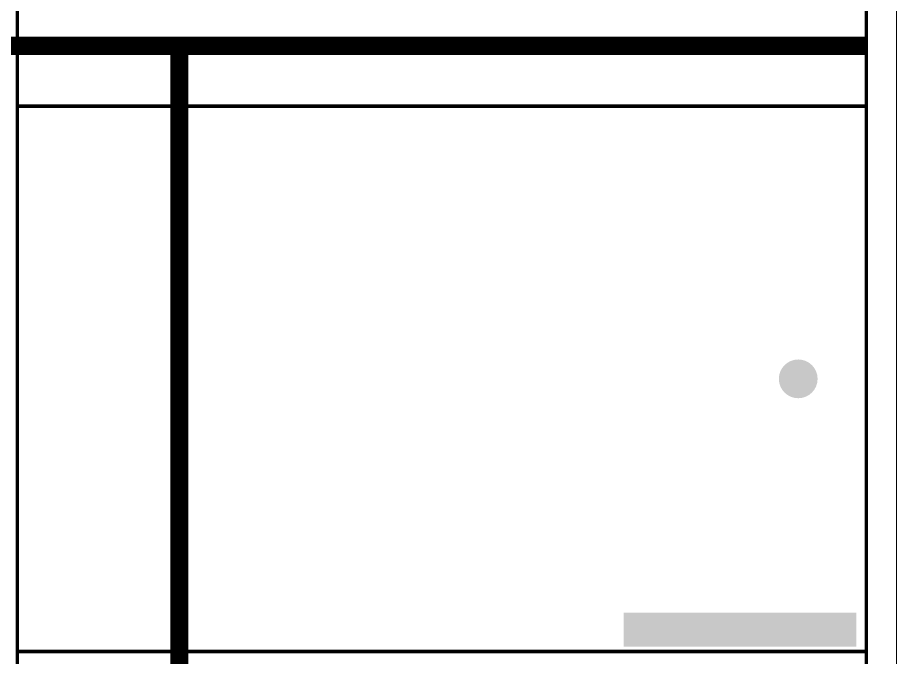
# Model space of a CAD drawing. Header units: millimetres. Extents: x -116965 to 323937, y 291661 to 566926.
# Drawn here: x -41632 to -40907, y 329685 to 330213 of the extents above; entities that cross this region are included whole.
import ezdxf

# ---------------------------------------------------------------- set-up
doc = ezdxf.new("R2010")
doc.units = ezdxf.units.MM
doc.layers.get('0').update_dxf_attribs({"lineweight": 18})
doc.layers.add('C00-00-00', color=7, linetype='Continuous')

msp = doc.modelspace()

# ---------------------------------------------------------------- hatches: boundary and pattern name
at = {"layer": 'C00-00-00'}
h = msp.add_hatch(color=256, dxfattribs=at)
edge = h.paths.add_edge_path()
edge.add_arc((-40988.329402, 329914.629518), 15.997765, 0, 360)
h = msp.add_hatch(color=256, dxfattribs=at)
h.dxf.hatch_style = 2
h.paths.add_polyline_path([(-41132.309302, 329721.656455), (-40940.336102, 329721.656455), (-40940.336102, 329693.660364), (-41132.309302, 329693.660364)])

# ---------------------------------------------------------------- linework, layer by layer
msp.add_lwpolyline([(-40932.337221, 328239.556236), (-40907.337221, 328239.556236), (-40907.337221, 330439.556236), (-40932.337221, 330439.556236)], close=True)
at = {"color": 1, "lineweight": -3, "ltscale": 5, "const_width": 15}
for points in [[(-46831.541593, 330189.584152), (-40932.337221, 330189.584152)], [(-41498.848392, 329447.204542), (-41498.848392, 330189.584152)]]:
    msp.add_lwpolyline(points, dxfattribs=at)
at = {"layer": 'C00-00-00', "lineweight": 211}
msp.add_lwpolyline([(-41632.239512, 330439.556236), (-40932.337221, 330439.556236), (-40932.337221, 328239.863317), (-41632.239512, 328239.863317)], close=True, dxfattribs=at)
at = {"layer": 'C00-00-00', "lineweight": 100}
for points in [[(-41632.239512, 330339.570192), (-40932.337221, 330339.570192), (-40932.337221, 330139.598111), (-41632.239512, 330139.598111)], [(-41632.239512, 330139.598111), (-40932.337221, 330139.598111), (-40932.337221, 329689.660924), (-41632.239512, 329689.660924)], [(-41632.239512, 329689.660924), (-40932.337221, 329689.660924), (-40932.337221, 329089.744674), (-41632.239512, 329089.744674)]]:
    msp.add_lwpolyline(points, close=True, dxfattribs=at)

doc.saveas('drawing.dxf')
